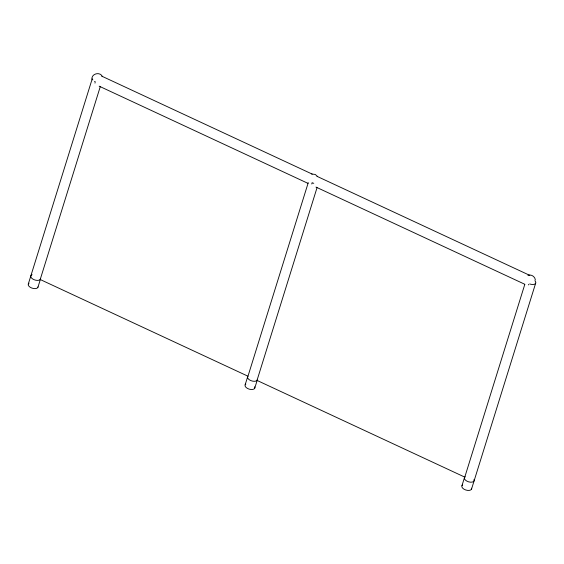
<?xml version="1.0" encoding="UTF-8"?>
<svg xmlns="http://www.w3.org/2000/svg" width="564" height="564" viewBox="0 0 564 564"><rect width="100%" height="100%" fill="white"/><g stroke="black" fill="none" stroke-linecap="round" stroke-linejoin="round"><path stroke-width="0.85" d="M91.897 79.193C91.467 73.461 100.286 71.416 102.472 76.711M28.327 283.946L92.221 78.812M100.223 86.807L40.199 279.511L247.977 376.209A5.09 2.707 17.3 0 0 250.917 380.622A5.09 2.707 17.3 0 0 257.283 380.009L254.716 388.251M37.908 287.344L40.474 279.102A5.09 2.707 17.3 0 1 34.115 279.716A5.09 2.707 17.3 0 1 31.168 275.303M245.136 384.852L247.702 376.611M247.977 376.209L308.254 182.666M317.024 187.713L257.008 380.411L464.778 477.116L524.795 284.411M461.937 485.759L464.503 477.518M471.518 489.157L535.673 283.184M527.925 275.345C531.147 274.026 535.081 276.529 535.356 279.984M311.666 174.022L315.262 174.452L317.631 176.595M101.76 76.154L312.188 174.093M316.968 176.32L529.793 275.373M99.158 86.165L307.993 183.363M315.967 187.072L524.795 284.27M31.577 274.964A5.09 2.707 17.3 0 1 32.113 274.703M474.021 479.456A5.09 2.707 17.3 0 1 468.557 481.825A5.09 2.707 17.3 0 1 465.187 476.777M534.848 280.689A5.09 2.707 17.3 0 1 534.989 283.932A5.09 2.707 17.3 0 1 529.723 283.953M313.767 183.307A5.09 2.707 17.3 0 1 312.103 182.715A5.09 1.057 -65 0 0 311.786 183.998M95.295 81.808A5.09 2.707 17.3 0 1 94.54 81.413M92.856 79.961A5.09 2.707 17.3 0 1 92.545 79.439M528.588 284.905A5.09 1.057 -65 0 1 528.715 284.305M94.978 83.091A5.09 1.057 -65 0 1 95.105 82.492M38.042 286.893A5.09 2.707 17.3 0 1 31.549 287.95A5.09 2.707 17.3 0 1 29.011 283.206M471.624 488.212A5.09 2.707 17.3 0 1 465.568 489.926A5.09 2.707 17.3 0 1 462.621 485.019M254.653 386.791A5.09 2.707 17.3 0 1 249.189 389.153A5.09 2.707 17.3 0 1 245.819 384.112"/></g></svg>
